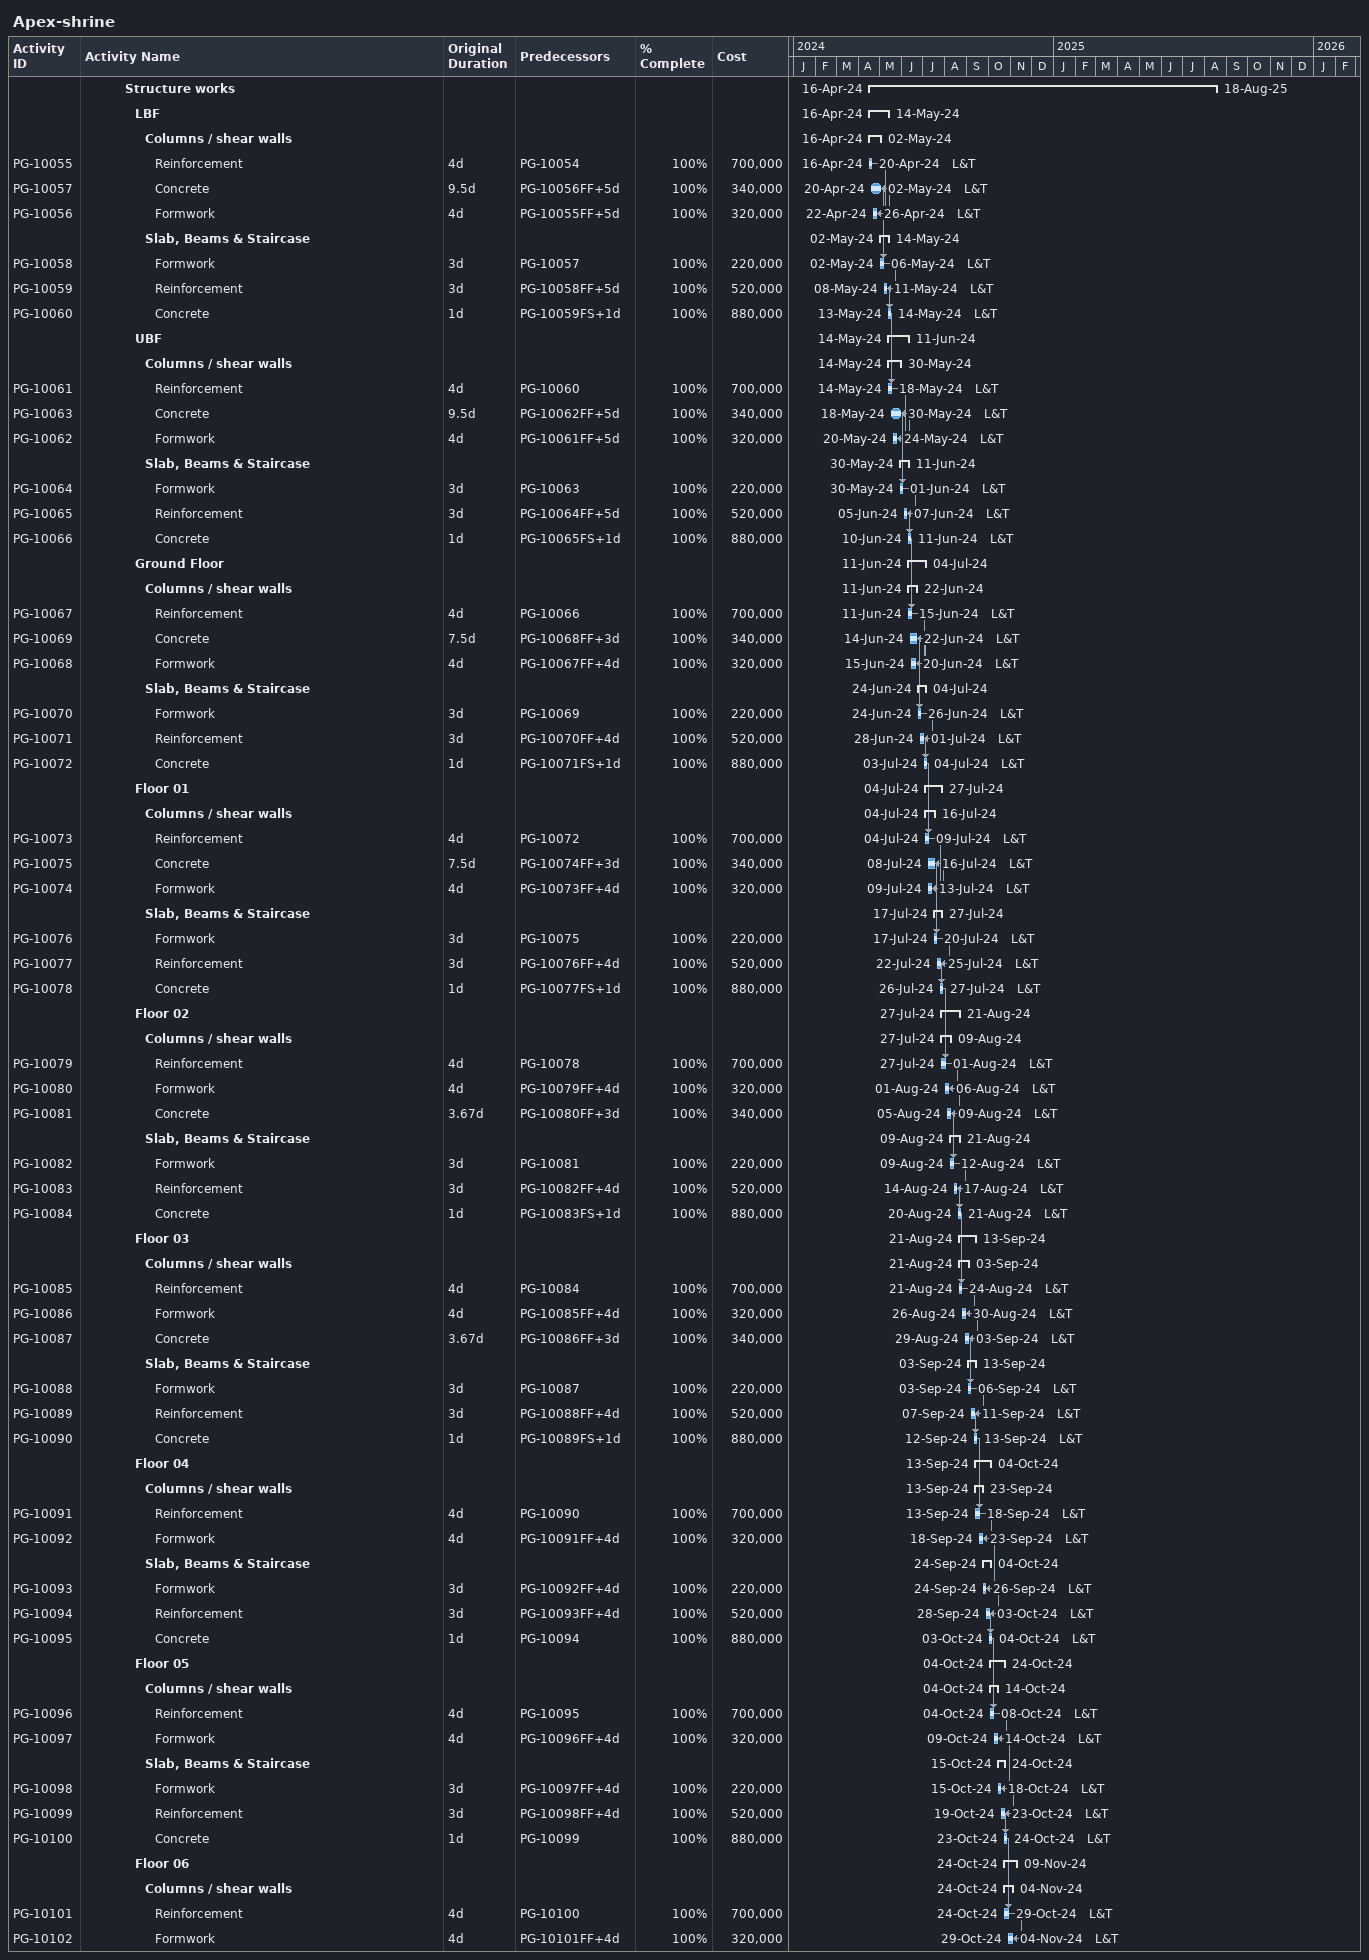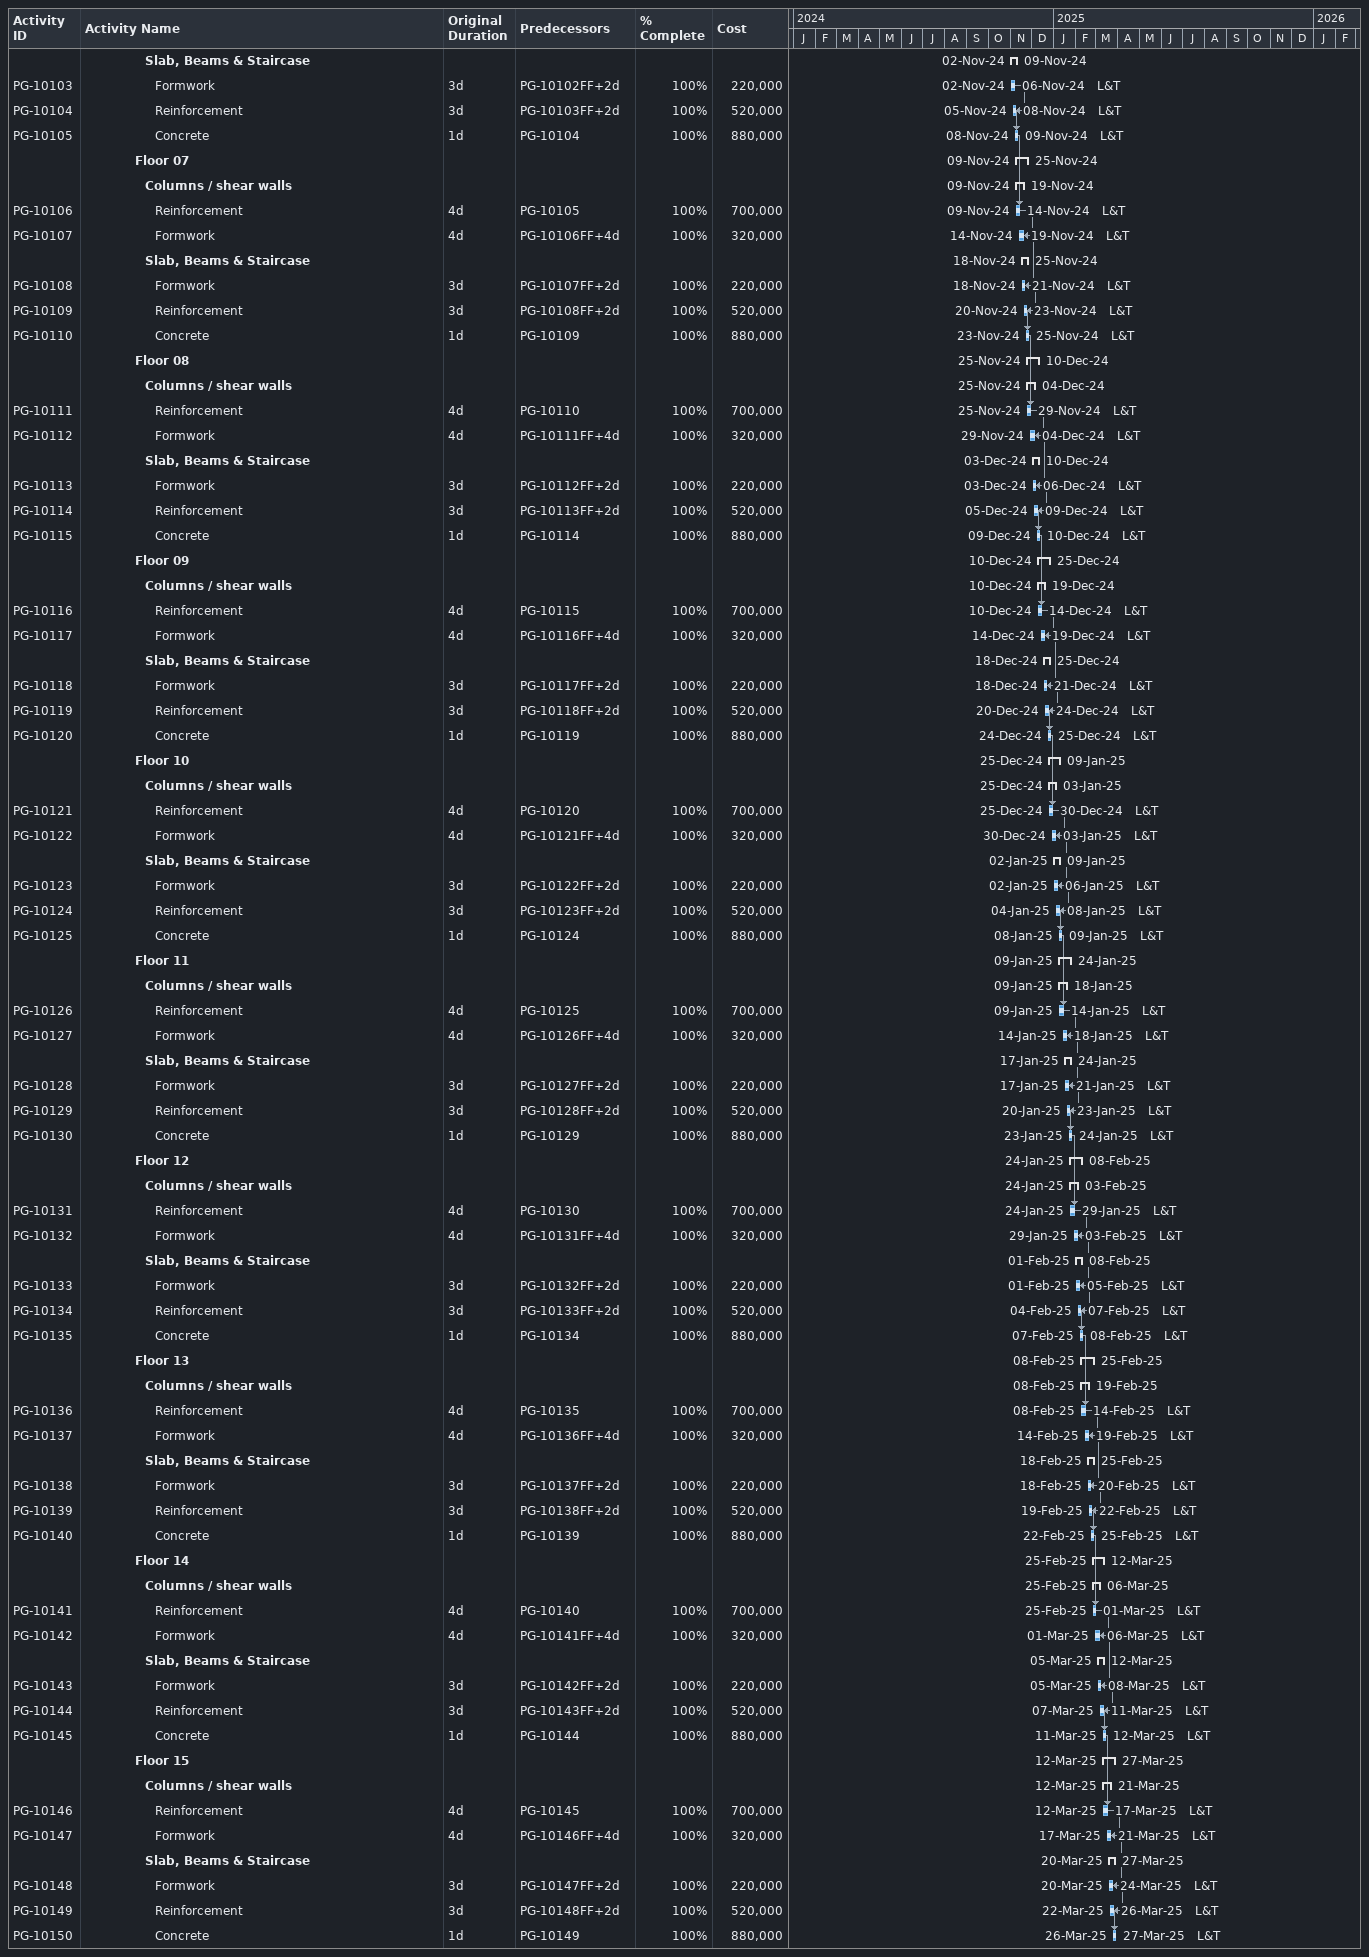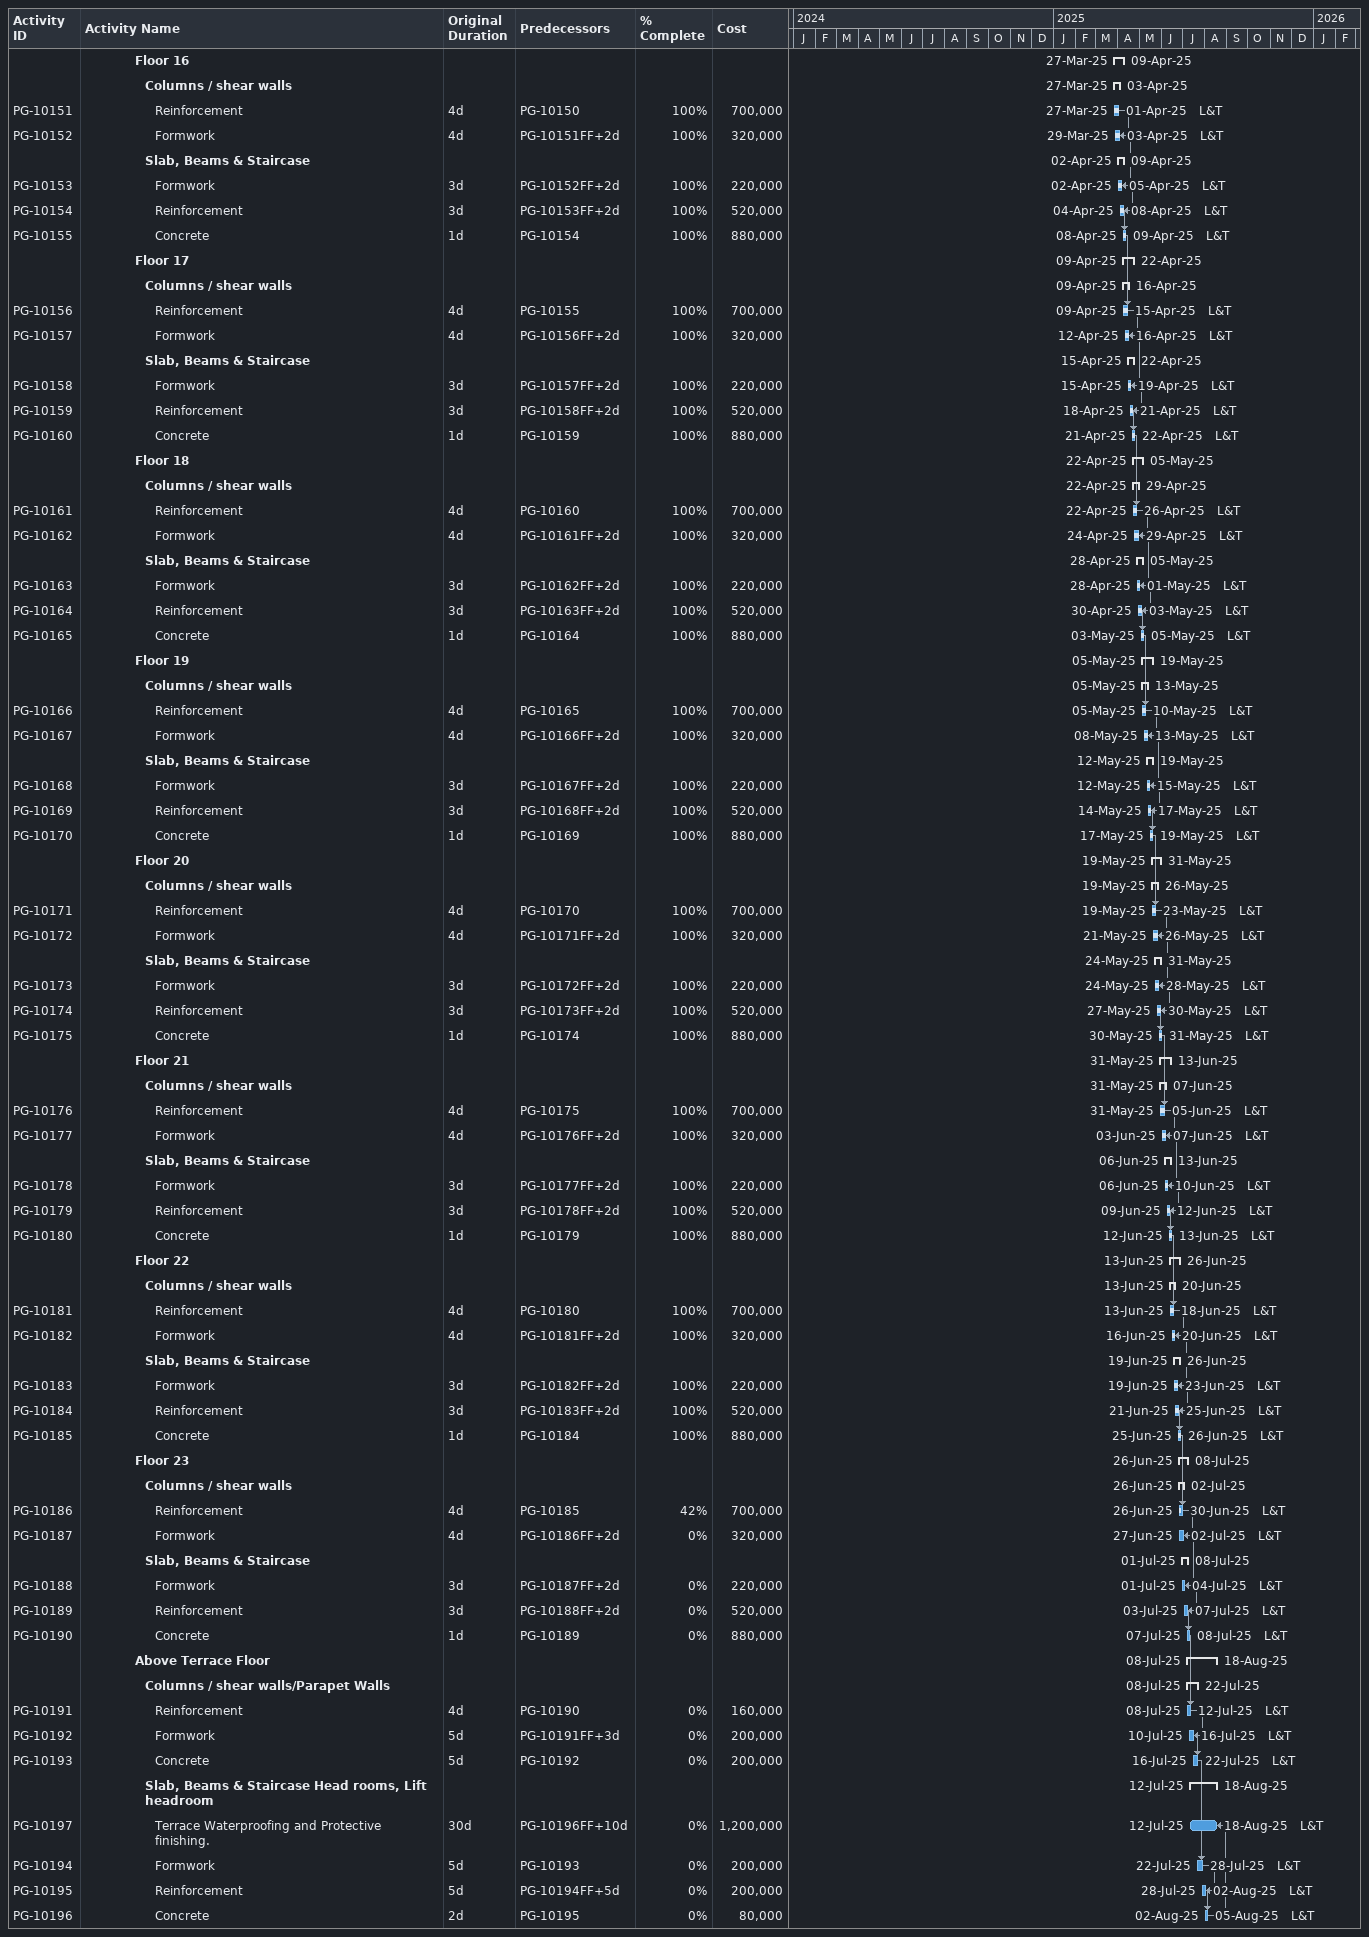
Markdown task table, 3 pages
Apex-shrine

| ID | Level | Task | Original duration | Start | Finish | Predecessors | Resources | % complete | Cost |
|---|---|---|---|---|---|---|---|---|---|
|  | 5 | **Structure works** |  | 2024-04-16 | 2025-08-18 |  |  |  |  |
|  | 6 | **LBF** |  | 2024-04-16 | 2024-05-14 |  |  |  |  |
|  | 7 | **Columns / shear walls** |  | 2024-04-16 | 2024-05-02 |  |  |  |  |
| PG-10055 | 8 | Reinforcement | 4d | 2024-04-16 | 2024-04-20 | PG-10054 | L&T | 100 | 700000 |
| PG-10057 | 8 | Concrete | 9.5d | 2024-04-20 | 2024-05-02 | PG-10056FF+5d | L&T | 100 | 340000 |
| PG-10056 | 8 | Formwork | 4d | 2024-04-22 | 2024-04-26 | PG-10055FF+5d | L&T | 100 | 320000 |
|  | 7 | **Slab, Beams & Staircase** |  | 2024-05-02 | 2024-05-14 |  |  |  |  |
| PG-10058 | 8 | Formwork | 3d | 2024-05-02 | 2024-05-06 | PG-10057 | L&T | 100 | 220000 |
| PG-10059 | 8 | Reinforcement | 3d | 2024-05-08 | 2024-05-11 | PG-10058FF+5d | L&T | 100 | 520000 |
| PG-10060 | 8 | Concrete | 1d | 2024-05-13 | 2024-05-14 | PG-10059FS+1d | L&T | 100 | 880000 |
|  | 6 | **UBF** |  | 2024-05-14 | 2024-06-11 |  |  |  |  |
|  | 7 | **Columns / shear walls** |  | 2024-05-14 | 2024-05-30 |  |  |  |  |
| PG-10061 | 8 | Reinforcement | 4d | 2024-05-14 | 2024-05-18 | PG-10060 | L&T | 100 | 700000 |
| PG-10063 | 8 | Concrete | 9.5d | 2024-05-18 | 2024-05-30 | PG-10062FF+5d | L&T | 100 | 340000 |
| PG-10062 | 8 | Formwork | 4d | 2024-05-20 | 2024-05-24 | PG-10061FF+5d | L&T | 100 | 320000 |
|  | 7 | **Slab, Beams & Staircase** |  | 2024-05-30 | 2024-06-11 |  |  |  |  |
| PG-10064 | 8 | Formwork | 3d | 2024-05-30 | 2024-06-01 | PG-10063 | L&T | 100 | 220000 |
| PG-10065 | 8 | Reinforcement | 3d | 2024-06-05 | 2024-06-07 | PG-10064FF+5d | L&T | 100 | 520000 |
| PG-10066 | 8 | Concrete | 1d | 2024-06-10 | 2024-06-11 | PG-10065FS+1d | L&T | 100 | 880000 |
|  | 6 | **Ground Floor** |  | 2024-06-11 | 2024-07-04 |  |  |  |  |
|  | 7 | **Columns / shear walls** |  | 2024-06-11 | 2024-06-22 |  |  |  |  |
| PG-10067 | 8 | Reinforcement | 4d | 2024-06-11 | 2024-06-15 | PG-10066 | L&T | 100 | 700000 |
| PG-10069 | 8 | Concrete | 7.5d | 2024-06-14 | 2024-06-22 | PG-10068FF+3d | L&T | 100 | 340000 |
| PG-10068 | 8 | Formwork | 4d | 2024-06-15 | 2024-06-20 | PG-10067FF+4d | L&T | 100 | 320000 |
|  | 7 | **Slab, Beams & Staircase** |  | 2024-06-24 | 2024-07-04 |  |  |  |  |
| PG-10070 | 8 | Formwork | 3d | 2024-06-24 | 2024-06-26 | PG-10069 | L&T | 100 | 220000 |
| PG-10071 | 8 | Reinforcement | 3d | 2024-06-28 | 2024-07-01 | PG-10070FF+4d | L&T | 100 | 520000 |
| PG-10072 | 8 | Concrete | 1d | 2024-07-03 | 2024-07-04 | PG-10071FS+1d | L&T | 100 | 880000 |
|  | 6 | **Floor 01** |  | 2024-07-04 | 2024-07-27 |  |  |  |  |
|  | 7 | **Columns / shear walls** |  | 2024-07-04 | 2024-07-16 |  |  |  |  |
| PG-10073 | 8 | Reinforcement | 4d | 2024-07-04 | 2024-07-09 | PG-10072 | L&T | 100 | 700000 |
| PG-10075 | 8 | Concrete | 7.5d | 2024-07-08 | 2024-07-16 | PG-10074FF+3d | L&T | 100 | 340000 |
| PG-10074 | 8 | Formwork | 4d | 2024-07-09 | 2024-07-13 | PG-10073FF+4d | L&T | 100 | 320000 |
|  | 7 | **Slab, Beams & Staircase** |  | 2024-07-17 | 2024-07-27 |  |  |  |  |
| PG-10076 | 8 | Formwork | 3d | 2024-07-17 | 2024-07-20 | PG-10075 | L&T | 100 | 220000 |
| PG-10077 | 8 | Reinforcement | 3d | 2024-07-22 | 2024-07-25 | PG-10076FF+4d | L&T | 100 | 520000 |
| PG-10078 | 8 | Concrete | 1d | 2024-07-26 | 2024-07-27 | PG-10077FS+1d | L&T | 100 | 880000 |
|  | 6 | **Floor 02** |  | 2024-07-27 | 2024-08-21 |  |  |  |  |
|  | 7 | **Columns / shear walls** |  | 2024-07-27 | 2024-08-09 |  |  |  |  |
| PG-10079 | 8 | Reinforcement | 4d | 2024-07-27 | 2024-08-01 | PG-10078 | L&T | 100 | 700000 |
| PG-10080 | 8 | Formwork | 4d | 2024-08-01 | 2024-08-06 | PG-10079FF+4d | L&T | 100 | 320000 |
| PG-10081 | 8 | Concrete | 3.67d | 2024-08-05 | 2024-08-09 | PG-10080FF+3d | L&T | 100 | 340000 |
|  | 7 | **Slab, Beams & Staircase** |  | 2024-08-09 | 2024-08-21 |  |  |  |  |
| PG-10082 | 8 | Formwork | 3d | 2024-08-09 | 2024-08-12 | PG-10081 | L&T | 100 | 220000 |
| PG-10083 | 8 | Reinforcement | 3d | 2024-08-14 | 2024-08-17 | PG-10082FF+4d | L&T | 100 | 520000 |
| PG-10084 | 8 | Concrete | 1d | 2024-08-20 | 2024-08-21 | PG-10083FS+1d | L&T | 100 | 880000 |
|  | 6 | **Floor 03** |  | 2024-08-21 | 2024-09-13 |  |  |  |  |
|  | 7 | **Columns / shear walls** |  | 2024-08-21 | 2024-09-03 |  |  |  |  |
| PG-10085 | 8 | Reinforcement | 4d | 2024-08-21 | 2024-08-24 | PG-10084 | L&T | 100 | 700000 |
| PG-10086 | 8 | Formwork | 4d | 2024-08-26 | 2024-08-30 | PG-10085FF+4d | L&T | 100 | 320000 |
| PG-10087 | 8 | Concrete | 3.67d | 2024-08-29 | 2024-09-03 | PG-10086FF+3d | L&T | 100 | 340000 |
|  | 7 | **Slab, Beams & Staircase** |  | 2024-09-03 | 2024-09-13 |  |  |  |  |
| PG-10088 | 8 | Formwork | 3d | 2024-09-03 | 2024-09-06 | PG-10087 | L&T | 100 | 220000 |
| PG-10089 | 8 | Reinforcement | 3d | 2024-09-07 | 2024-09-11 | PG-10088FF+4d | L&T | 100 | 520000 |
| PG-10090 | 8 | Concrete | 1d | 2024-09-12 | 2024-09-13 | PG-10089FS+1d | L&T | 100 | 880000 |
|  | 6 | **Floor 04** |  | 2024-09-13 | 2024-10-04 |  |  |  |  |
|  | 7 | **Columns / shear walls** |  | 2024-09-13 | 2024-09-23 |  |  |  |  |
| PG-10091 | 8 | Reinforcement | 4d | 2024-09-13 | 2024-09-18 | PG-10090 | L&T | 100 | 700000 |
| PG-10092 | 8 | Formwork | 4d | 2024-09-18 | 2024-09-23 | PG-10091FF+4d | L&T | 100 | 320000 |
|  | 7 | **Slab, Beams & Staircase** |  | 2024-09-24 | 2024-10-04 |  |  |  |  |
| PG-10093 | 8 | Formwork | 3d | 2024-09-24 | 2024-09-26 | PG-10092FF+4d | L&T | 100 | 220000 |
| PG-10094 | 8 | Reinforcement | 3d | 2024-09-28 | 2024-10-03 | PG-10093FF+4d | L&T | 100 | 520000 |
| PG-10095 | 8 | Concrete | 1d | 2024-10-03 | 2024-10-04 | PG-10094 | L&T | 100 | 880000 |
|  | 6 | **Floor 05** |  | 2024-10-04 | 2024-10-24 |  |  |  |  |
|  | 7 | **Columns / shear walls** |  | 2024-10-04 | 2024-10-14 |  |  |  |  |
| PG-10096 | 8 | Reinforcement | 4d | 2024-10-04 | 2024-10-08 | PG-10095 | L&T | 100 | 700000 |
| PG-10097 | 8 | Formwork | 4d | 2024-10-09 | 2024-10-14 | PG-10096FF+4d | L&T | 100 | 320000 |
|  | 7 | **Slab, Beams & Staircase** |  | 2024-10-15 | 2024-10-24 |  |  |  |  |
| PG-10098 | 8 | Formwork | 3d | 2024-10-15 | 2024-10-18 | PG-10097FF+4d | L&T | 100 | 220000 |
| PG-10099 | 8 | Reinforcement | 3d | 2024-10-19 | 2024-10-23 | PG-10098FF+4d | L&T | 100 | 520000 |
| PG-10100 | 8 | Concrete | 1d | 2024-10-23 | 2024-10-24 | PG-10099 | L&T | 100 | 880000 |
|  | 6 | **Floor 06** |  | 2024-10-24 | 2024-11-09 |  |  |  |  |
|  | 7 | **Columns / shear walls** |  | 2024-10-24 | 2024-11-04 |  |  |  |  |
| PG-10101 | 8 | Reinforcement | 4d | 2024-10-24 | 2024-10-29 | PG-10100 | L&T | 100 | 700000 |
| PG-10102 | 8 | Formwork | 4d | 2024-10-29 | 2024-11-04 | PG-10101FF+4d | L&T | 100 | 320000 |
|  | 7 | **Slab, Beams & Staircase** |  | 2024-11-02 | 2024-11-09 |  |  |  |  |
| PG-10103 | 8 | Formwork | 3d | 2024-11-02 | 2024-11-06 | PG-10102FF+2d | L&T | 100 | 220000 |
| PG-10104 | 8 | Reinforcement | 3d | 2024-11-05 | 2024-11-08 | PG-10103FF+2d | L&T | 100 | 520000 |
| PG-10105 | 8 | Concrete | 1d | 2024-11-08 | 2024-11-09 | PG-10104 | L&T | 100 | 880000 |
|  | 6 | **Floor 07** |  | 2024-11-09 | 2024-11-25 |  |  |  |  |
|  | 7 | **Columns / shear walls** |  | 2024-11-09 | 2024-11-19 |  |  |  |  |
| PG-10106 | 8 | Reinforcement | 4d | 2024-11-09 | 2024-11-14 | PG-10105 | L&T | 100 | 700000 |
| PG-10107 | 8 | Formwork | 4d | 2024-11-14 | 2024-11-19 | PG-10106FF+4d | L&T | 100 | 320000 |
|  | 7 | **Slab, Beams & Staircase** |  | 2024-11-18 | 2024-11-25 |  |  |  |  |
| PG-10108 | 8 | Formwork | 3d | 2024-11-18 | 2024-11-21 | PG-10107FF+2d | L&T | 100 | 220000 |
| PG-10109 | 8 | Reinforcement | 3d | 2024-11-20 | 2024-11-23 | PG-10108FF+2d | L&T | 100 | 520000 |
| PG-10110 | 8 | Concrete | 1d | 2024-11-23 | 2024-11-25 | PG-10109 | L&T | 100 | 880000 |
|  | 6 | **Floor 08** |  | 2024-11-25 | 2024-12-10 |  |  |  |  |
|  | 7 | **Columns / shear walls** |  | 2024-11-25 | 2024-12-04 |  |  |  |  |
| PG-10111 | 8 | Reinforcement | 4d | 2024-11-25 | 2024-11-29 | PG-10110 | L&T | 100 | 700000 |
| PG-10112 | 8 | Formwork | 4d | 2024-11-29 | 2024-12-04 | PG-10111FF+4d | L&T | 100 | 320000 |
|  | 7 | **Slab, Beams & Staircase** |  | 2024-12-03 | 2024-12-10 |  |  |  |  |
| PG-10113 | 8 | Formwork | 3d | 2024-12-03 | 2024-12-06 | PG-10112FF+2d | L&T | 100 | 220000 |
| PG-10114 | 8 | Reinforcement | 3d | 2024-12-05 | 2024-12-09 | PG-10113FF+2d | L&T | 100 | 520000 |
| PG-10115 | 8 | Concrete | 1d | 2024-12-09 | 2024-12-10 | PG-10114 | L&T | 100 | 880000 |
|  | 6 | **Floor 09** |  | 2024-12-10 | 2024-12-25 |  |  |  |  |
|  | 7 | **Columns / shear walls** |  | 2024-12-10 | 2024-12-19 |  |  |  |  |
| PG-10116 | 8 | Reinforcement | 4d | 2024-12-10 | 2024-12-14 | PG-10115 | L&T | 100 | 700000 |
| PG-10117 | 8 | Formwork | 4d | 2024-12-14 | 2024-12-19 | PG-10116FF+4d | L&T | 100 | 320000 |
|  | 7 | **Slab, Beams & Staircase** |  | 2024-12-18 | 2024-12-25 |  |  |  |  |
| PG-10118 | 8 | Formwork | 3d | 2024-12-18 | 2024-12-21 | PG-10117FF+2d | L&T | 100 | 220000 |
| PG-10119 | 8 | Reinforcement | 3d | 2024-12-20 | 2024-12-24 | PG-10118FF+2d | L&T | 100 | 520000 |
| PG-10120 | 8 | Concrete | 1d | 2024-12-24 | 2024-12-25 | PG-10119 | L&T | 100 | 880000 |
|  | 6 | **Floor 10** |  | 2024-12-25 | 2025-01-09 |  |  |  |  |
|  | 7 | **Columns / shear walls** |  | 2024-12-25 | 2025-01-03 |  |  |  |  |
| PG-10121 | 8 | Reinforcement | 4d | 2024-12-25 | 2024-12-30 | PG-10120 | L&T | 100 | 700000 |
| PG-10122 | 8 | Formwork | 4d | 2024-12-30 | 2025-01-03 | PG-10121FF+4d | L&T | 100 | 320000 |
|  | 7 | **Slab, Beams & Staircase** |  | 2025-01-02 | 2025-01-09 |  |  |  |  |
| PG-10123 | 8 | Formwork | 3d | 2025-01-02 | 2025-01-06 | PG-10122FF+2d | L&T | 100 | 220000 |
| PG-10124 | 8 | Reinforcement | 3d | 2025-01-04 | 2025-01-08 | PG-10123FF+2d | L&T | 100 | 520000 |
| PG-10125 | 8 | Concrete | 1d | 2025-01-08 | 2025-01-09 | PG-10124 | L&T | 100 | 880000 |
|  | 6 | **Floor 11** |  | 2025-01-09 | 2025-01-24 |  |  |  |  |
|  | 7 | **Columns / shear walls** |  | 2025-01-09 | 2025-01-18 |  |  |  |  |
| PG-10126 | 8 | Reinforcement | 4d | 2025-01-09 | 2025-01-14 | PG-10125 | L&T | 100 | 700000 |
| PG-10127 | 8 | Formwork | 4d | 2025-01-14 | 2025-01-18 | PG-10126FF+4d | L&T | 100 | 320000 |
|  | 7 | **Slab, Beams & Staircase** |  | 2025-01-17 | 2025-01-24 |  |  |  |  |
| PG-10128 | 8 | Formwork | 3d | 2025-01-17 | 2025-01-21 | PG-10127FF+2d | L&T | 100 | 220000 |
| PG-10129 | 8 | Reinforcement | 3d | 2025-01-20 | 2025-01-23 | PG-10128FF+2d | L&T | 100 | 520000 |
| PG-10130 | 8 | Concrete | 1d | 2025-01-23 | 2025-01-24 | PG-10129 | L&T | 100 | 880000 |
|  | 6 | **Floor 12** |  | 2025-01-24 | 2025-02-08 |  |  |  |  |
|  | 7 | **Columns / shear walls** |  | 2025-01-24 | 2025-02-03 |  |  |  |  |
| PG-10131 | 8 | Reinforcement | 4d | 2025-01-24 | 2025-01-29 | PG-10130 | L&T | 100 | 700000 |
| PG-10132 | 8 | Formwork | 4d | 2025-01-29 | 2025-02-03 | PG-10131FF+4d | L&T | 100 | 320000 |
|  | 7 | **Slab, Beams & Staircase** |  | 2025-02-01 | 2025-02-08 |  |  |  |  |
| PG-10133 | 8 | Formwork | 3d | 2025-02-01 | 2025-02-05 | PG-10132FF+2d | L&T | 100 | 220000 |
| PG-10134 | 8 | Reinforcement | 3d | 2025-02-04 | 2025-02-07 | PG-10133FF+2d | L&T | 100 | 520000 |
| PG-10135 | 8 | Concrete | 1d | 2025-02-07 | 2025-02-08 | PG-10134 | L&T | 100 | 880000 |
|  | 6 | **Floor 13** |  | 2025-02-08 | 2025-02-25 |  |  |  |  |
|  | 7 | **Columns / shear walls** |  | 2025-02-08 | 2025-02-19 |  |  |  |  |
| PG-10136 | 8 | Reinforcement | 4d | 2025-02-08 | 2025-02-14 | PG-10135 | L&T | 100 | 700000 |
| PG-10137 | 8 | Formwork | 4d | 2025-02-14 | 2025-02-19 | PG-10136FF+4d | L&T | 100 | 320000 |
|  | 7 | **Slab, Beams & Staircase** |  | 2025-02-18 | 2025-02-25 |  |  |  |  |
| PG-10138 | 8 | Formwork | 3d | 2025-02-18 | 2025-02-20 | PG-10137FF+2d | L&T | 100 | 220000 |
| PG-10139 | 8 | Reinforcement | 3d | 2025-02-19 | 2025-02-22 | PG-10138FF+2d | L&T | 100 | 520000 |
| PG-10140 | 8 | Concrete | 1d | 2025-02-22 | 2025-02-25 | PG-10139 | L&T | 100 | 880000 |
|  | 6 | **Floor 14** |  | 2025-02-25 | 2025-03-12 |  |  |  |  |
|  | 7 | **Columns / shear walls** |  | 2025-02-25 | 2025-03-06 |  |  |  |  |
| PG-10141 | 8 | Reinforcement | 4d | 2025-02-25 | 2025-03-01 | PG-10140 | L&T | 100 | 700000 |
| PG-10142 | 8 | Formwork | 4d | 2025-03-01 | 2025-03-06 | PG-10141FF+4d | L&T | 100 | 320000 |
|  | 7 | **Slab, Beams & Staircase** |  | 2025-03-05 | 2025-03-12 |  |  |  |  |
| PG-10143 | 8 | Formwork | 3d | 2025-03-05 | 2025-03-08 | PG-10142FF+2d | L&T | 100 | 220000 |
| PG-10144 | 8 | Reinforcement | 3d | 2025-03-07 | 2025-03-11 | PG-10143FF+2d | L&T | 100 | 520000 |
| PG-10145 | 8 | Concrete | 1d | 2025-03-11 | 2025-03-12 | PG-10144 | L&T | 100 | 880000 |
|  | 6 | **Floor 15** |  | 2025-03-12 | 2025-03-27 |  |  |  |  |
|  | 7 | **Columns / shear walls** |  | 2025-03-12 | 2025-03-21 |  |  |  |  |
| PG-10146 | 8 | Reinforcement | 4d | 2025-03-12 | 2025-03-17 | PG-10145 | L&T | 100 | 700000 |
| PG-10147 | 8 | Formwork | 4d | 2025-03-17 | 2025-03-21 | PG-10146FF+4d | L&T | 100 | 320000 |
|  | 7 | **Slab, Beams & Staircase** |  | 2025-03-20 | 2025-03-27 |  |  |  |  |
| PG-10148 | 8 | Formwork | 3d | 2025-03-20 | 2025-03-24 | PG-10147FF+2d | L&T | 100 | 220000 |
| PG-10149 | 8 | Reinforcement | 3d | 2025-03-22 | 2025-03-26 | PG-10148FF+2d | L&T | 100 | 520000 |
| PG-10150 | 8 | Concrete | 1d | 2025-03-26 | 2025-03-27 | PG-10149 | L&T | 100 | 880000 |
|  | 6 | **Floor 16** |  | 2025-03-27 | 2025-04-09 |  |  |  |  |
|  | 7 | **Columns / shear walls** |  | 2025-03-27 | 2025-04-03 |  |  |  |  |
| PG-10151 | 8 | Reinforcement | 4d | 2025-03-27 | 2025-04-01 | PG-10150 | L&T | 100 | 700000 |
| PG-10152 | 8 | Formwork | 4d | 2025-03-29 | 2025-04-03 | PG-10151FF+2d | L&T | 100 | 320000 |
|  | 7 | **Slab, Beams & Staircase** |  | 2025-04-02 | 2025-04-09 |  |  |  |  |
| PG-10153 | 8 | Formwork | 3d | 2025-04-02 | 2025-04-05 | PG-10152FF+2d | L&T | 100 | 220000 |
| PG-10154 | 8 | Reinforcement | 3d | 2025-04-04 | 2025-04-08 | PG-10153FF+2d | L&T | 100 | 520000 |
| PG-10155 | 8 | Concrete | 1d | 2025-04-08 | 2025-04-09 | PG-10154 | L&T | 100 | 880000 |
|  | 6 | **Floor 17** |  | 2025-04-09 | 2025-04-22 |  |  |  |  |
|  | 7 | **Columns / shear walls** |  | 2025-04-09 | 2025-04-16 |  |  |  |  |
| PG-10156 | 8 | Reinforcement | 4d | 2025-04-09 | 2025-04-15 | PG-10155 | L&T | 100 | 700000 |
| PG-10157 | 8 | Formwork | 4d | 2025-04-12 | 2025-04-16 | PG-10156FF+2d | L&T | 100 | 320000 |
|  | 7 | **Slab, Beams & Staircase** |  | 2025-04-15 | 2025-04-22 |  |  |  |  |
| PG-10158 | 8 | Formwork | 3d | 2025-04-15 | 2025-04-19 | PG-10157FF+2d | L&T | 100 | 220000 |
| PG-10159 | 8 | Reinforcement | 3d | 2025-04-18 | 2025-04-21 | PG-10158FF+2d | L&T | 100 | 520000 |
| PG-10160 | 8 | Concrete | 1d | 2025-04-21 | 2025-04-22 | PG-10159 | L&T | 100 | 880000 |
|  | 6 | **Floor 18** |  | 2025-04-22 | 2025-05-05 |  |  |  |  |
|  | 7 | **Columns / shear walls** |  | 2025-04-22 | 2025-04-29 |  |  |  |  |
| PG-10161 | 8 | Reinforcement | 4d | 2025-04-22 | 2025-04-26 | PG-10160 | L&T | 100 | 700000 |
| PG-10162 | 8 | Formwork | 4d | 2025-04-24 | 2025-04-29 | PG-10161FF+2d | L&T | 100 | 320000 |
|  | 7 | **Slab, Beams & Staircase** |  | 2025-04-28 | 2025-05-05 |  |  |  |  |
| PG-10163 | 8 | Formwork | 3d | 2025-04-28 | 2025-05-01 | PG-10162FF+2d | L&T | 100 | 220000 |
| PG-10164 | 8 | Reinforcement | 3d | 2025-04-30 | 2025-05-03 | PG-10163FF+2d | L&T | 100 | 520000 |
| PG-10165 | 8 | Concrete | 1d | 2025-05-03 | 2025-05-05 | PG-10164 | L&T | 100 | 880000 |
|  | 6 | **Floor 19** |  | 2025-05-05 | 2025-05-19 |  |  |  |  |
|  | 7 | **Columns / shear walls** |  | 2025-05-05 | 2025-05-13 |  |  |  |  |
| PG-10166 | 8 | Reinforcement | 4d | 2025-05-05 | 2025-05-10 | PG-10165 | L&T | 100 | 700000 |
| PG-10167 | 8 | Formwork | 4d | 2025-05-08 | 2025-05-13 | PG-10166FF+2d | L&T | 100 | 320000 |
|  | 7 | **Slab, Beams & Staircase** |  | 2025-05-12 | 2025-05-19 |  |  |  |  |
| PG-10168 | 8 | Formwork | 3d | 2025-05-12 | 2025-05-15 | PG-10167FF+2d | L&T | 100 | 220000 |
| PG-10169 | 8 | Reinforcement | 3d | 2025-05-14 | 2025-05-17 | PG-10168FF+2d | L&T | 100 | 520000 |
| PG-10170 | 8 | Concrete | 1d | 2025-05-17 | 2025-05-19 | PG-10169 | L&T | 100 | 880000 |
|  | 6 | **Floor 20** |  | 2025-05-19 | 2025-05-31 |  |  |  |  |
|  | 7 | **Columns / shear walls** |  | 2025-05-19 | 2025-05-26 |  |  |  |  |
| PG-10171 | 8 | Reinforcement | 4d | 2025-05-19 | 2025-05-23 | PG-10170 | L&T | 100 | 700000 |
| PG-10172 | 8 | Formwork | 4d | 2025-05-21 | 2025-05-26 | PG-10171FF+2d | L&T | 100 | 320000 |
|  | 7 | **Slab, Beams & Staircase** |  | 2025-05-24 | 2025-05-31 |  |  |  |  |
| PG-10173 | 8 | Formwork | 3d | 2025-05-24 | 2025-05-28 | PG-10172FF+2d | L&T | 100 | 220000 |
| PG-10174 | 8 | Reinforcement | 3d | 2025-05-27 | 2025-05-30 | PG-10173FF+2d | L&T | 100 | 520000 |
| PG-10175 | 8 | Concrete | 1d | 2025-05-30 | 2025-05-31 | PG-10174 | L&T | 100 | 880000 |
|  | 6 | **Floor 21** |  | 2025-05-31 | 2025-06-13 |  |  |  |  |
|  | 7 | **Columns / shear walls** |  | 2025-05-31 | 2025-06-07 |  |  |  |  |
| PG-10176 | 8 | Reinforcement | 4d | 2025-05-31 | 2025-06-05 | PG-10175 | L&T | 100 | 700000 |
| PG-10177 | 8 | Formwork | 4d | 2025-06-03 | 2025-06-07 | PG-10176FF+2d | L&T | 100 | 320000 |
|  | 7 | **Slab, Beams & Staircase** |  | 2025-06-06 | 2025-06-13 |  |  |  |  |
| PG-10178 | 8 | Formwork | 3d | 2025-06-06 | 2025-06-10 | PG-10177FF+2d | L&T | 100 | 220000 |
| PG-10179 | 8 | Reinforcement | 3d | 2025-06-09 | 2025-06-12 | PG-10178FF+2d | L&T | 100 | 520000 |
| PG-10180 | 8 | Concrete | 1d | 2025-06-12 | 2025-06-13 | PG-10179 | L&T | 100 | 880000 |
|  | 6 | **Floor 22** |  | 2025-06-13 | 2025-06-26 |  |  |  |  |
|  | 7 | **Columns / shear walls** |  | 2025-06-13 | 2025-06-20 |  |  |  |  |
| PG-10181 | 8 | Reinforcement | 4d | 2025-06-13 | 2025-06-18 | PG-10180 | L&T | 100 | 700000 |
| PG-10182 | 8 | Formwork | 4d | 2025-06-16 | 2025-06-20 | PG-10181FF+2d | L&T | 100 | 320000 |
|  | 7 | **Slab, Beams & Staircase** |  | 2025-06-19 | 2025-06-26 |  |  |  |  |
| PG-10183 | 8 | Formwork | 3d | 2025-06-19 | 2025-06-23 | PG-10182FF+2d | L&T | 100 | 220000 |
| PG-10184 | 8 | Reinforcement | 3d | 2025-06-21 | 2025-06-25 | PG-10183FF+2d | L&T | 100 | 520000 |
| PG-10185 | 8 | Concrete | 1d | 2025-06-25 | 2025-06-26 | PG-10184 | L&T | 100 | 880000 |
|  | 6 | **Floor 23** |  | 2025-06-26 | 2025-07-08 |  |  |  |  |
|  | 7 | **Columns / shear walls** |  | 2025-06-26 | 2025-07-02 |  |  |  |  |
| PG-10186 | 8 | Reinforcement | 4d | 2025-06-26 | 2025-06-30 | PG-10185 | L&T | 42 | 700000 |
| PG-10187 | 8 | Formwork | 4d | 2025-06-27 | 2025-07-02 | PG-10186FF+2d | L&T | 0 | 320000 |
|  | 7 | **Slab, Beams & Staircase** |  | 2025-07-01 | 2025-07-08 |  |  |  |  |
| PG-10188 | 8 | Formwork | 3d | 2025-07-01 | 2025-07-04 | PG-10187FF+2d | L&T | 0 | 220000 |
| PG-10189 | 8 | Reinforcement | 3d | 2025-07-03 | 2025-07-07 | PG-10188FF+2d | L&T | 0 | 520000 |
| PG-10190 | 8 | Concrete | 1d | 2025-07-07 | 2025-07-08 | PG-10189 | L&T | 0 | 880000 |
|  | 6 | **Above Terrace Floor** |  | 2025-07-08 | 2025-08-18 |  |  |  |  |
|  | 7 | **Columns / shear walls/Parapet Walls** |  | 2025-07-08 | 2025-07-22 |  |  |  |  |
| PG-10191 | 8 | Reinforcement | 4d | 2025-07-08 | 2025-07-12 | PG-10190 | L&T | 0 | 160000 |
| PG-10192 | 8 | Formwork | 5d | 2025-07-10 | 2025-07-16 | PG-10191FF+3d | L&T | 0 | 200000 |
| PG-10193 | 8 | Concrete | 5d | 2025-07-16 | 2025-07-22 | PG-10192 | L&T | 0 | 200000 |
|  | 7 | **Slab, Beams & Staircase Head rooms, Lift headroom** |  | 2025-07-12 | 2025-08-18 |  |  |  |  |
| PG-10197 | 8 | Terrace Waterproofing and Protective finishing. | 30d | 2025-07-12 | 2025-08-18 | PG-10196FF+10d | L&T | 0 | 1200000 |
| PG-10194 | 8 | Formwork | 5d | 2025-07-22 | 2025-07-28 | PG-10193 | L&T | 0 | 200000 |
| PG-10195 | 8 | Reinforcement | 5d | 2025-07-28 | 2025-08-02 | PG-10194FF+5d | L&T | 0 | 200000 |
| PG-10196 | 8 | Concrete | 2d | 2025-08-02 | 2025-08-05 | PG-10195 | L&T | 0 | 80000 |
